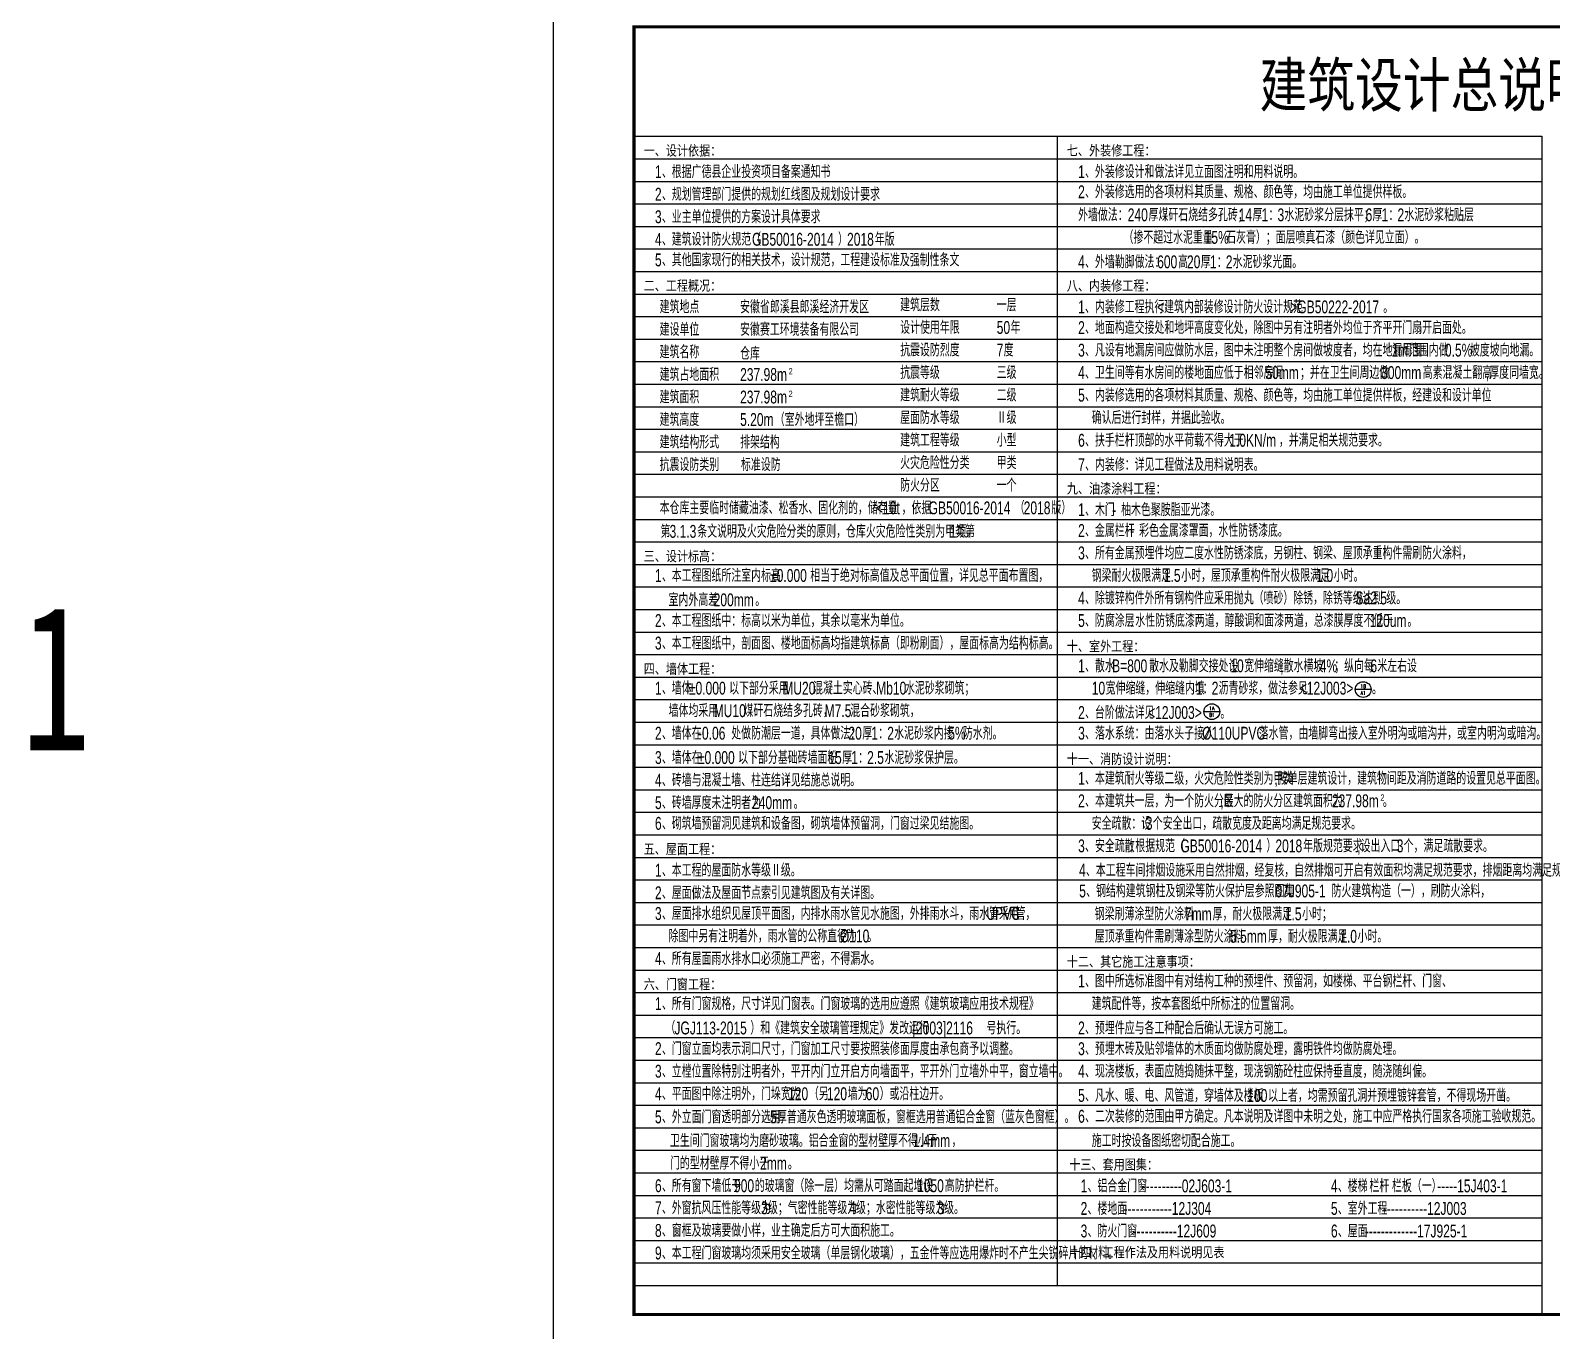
# Model space of a CAD drawing. Extents: x 1885024 to 2490229, y 18495599 to 18794495.
# Drawn here: x 2414580 to 2461830, y 18713838 to 18754227 of the extents above; entities that cross this region are included whole.
import ezdxf
from ezdxf.enums import TextEntityAlignment as Align

# ---------------------------------------------------------------- set-up
doc = ezdxf.new("R2010")
doc.units = 0
doc.header["$LTSCALE"] = 1000
doc.header["$MEASUREMENT"] = 0
doc.layers.get('Defpoints').update_dxf_attribs({"color": 250})
for name, color, linetype in [('DIM_LEAD', 145, 'Continuous'), ('PUB_DIM', 161, 'Continuous'), ('PUB_TEXT', 7, 'Continuous'), ('TK', 4, 'Continuous')]:
    doc.layers.add(name, color=color, linetype=linetype)
doc.styles.add('_TCH_LABEL', font='COMPLEX', dxfattribs={"bigfont": 'GBCBIG'})
doc.styles.add('HT', font='simhei.ttf', dxfattribs={"width": 0.7})
doc.styles.add('YAYA', font='', dxfattribs={"width": 0.8, "height": 1})
doc.styles.add('设计说明', font='!TSSDENG', dxfattribs={"width": 0.7, "bigfont": '!HZTXT'})
doc.styles.add('黑体', font='simhei.ttf', dxfattribs={"width": 0.8})
doc.styles.get('YAYA').set_extended_font_data('SimSun')

# ---------------------------------------------------------------- blocks, each defined once
blk = doc.blocks.new('GeYuanFrame_13160088', base_point=(18.76, 4.34))
at = {"layer": 'TK'}
blk.add_lwpolyline([(18.76, 424.34), (612.76, 424.34), (612.76, 4.34), (18.76, 4.34), (18.76, 424.34)], dxfattribs=at)
at = {"layer": 'TK', "const_width": 1}
blk.add_lwpolyline([(602.76, 414.34), (43.76, 414.34), (43.76, 14.34), (602.76, 14.34)], close=True, dxfattribs=at)

msp = doc.modelspace()

# ---------------------------------------------------------------- linework, layer by layer
at = {"layer": 'Defpoints', "color": 251}
msp.add_line((2433329.3, 18750938.2), (2433329.3, 18714338.2), dxfattribs=at)
at = {"layer": 'DIM_LEAD', "color": 251}
for p, q in [((2433329.3, 18750938.2), (2461529.3, 18750938.2)), ((2446473.5, 18750938.2), (2446473.5, 18715238.2)), ((2461529.3, 18750938.2), (2461529.3, 18714338.2)), ((2433329.3, 18750238.2), (2461529.3, 18750238.2)), ((2433329.3, 18749538.2), (2461529.3, 18749538.2)), ((2433329.3, 18748838.2), (2461529.3, 18748838.2)), ((2433329.3, 18748138.2), (2461529.3, 18748138.2)), ((2433329.3, 18747438.2), (2461529.3, 18747438.2)), ((2433329.3, 18746738.2), (2461529.3, 18746738.2)), ((2433329.3, 18746038.2), (2461529.3, 18746038.2)), ((2433329.3, 18745338.2), (2461529.3, 18745338.2)), ((2433329.3, 18744638.2), (2461529.3, 18744638.2)), ((2433329.3, 18743938.2), (2461529.3, 18743938.2)), ((2433329.3, 18743238.2), (2461529.3, 18743238.2)), ((2433329.3, 18742538.2), (2461529.3, 18742538.2)), ((2433329.3, 18741838.2), (2461529.3, 18741838.2)), ((2433329.3, 18741138.2), (2461529.3, 18741138.2)), ((2433329.3, 18740438.2), (2461529.3, 18740438.2)), ((2433329.3, 18739738.2), (2461529.3, 18739738.2)), ((2433329.3, 18739038.2), (2461529.3, 18739038.2)), ((2433329.3, 18738338.2), (2461529.3, 18738338.2)), ((2433329.3, 18737638.2), (2461529.3, 18737638.2)), ((2433329.3, 18736938.2), (2461529.3, 18736938.2)), ((2433329.3, 18736238.2), (2461529.3, 18736238.2)), ((2433329.3, 18735538.2), (2461529.3, 18735538.2)), ((2433329.3, 18734838.2), (2461529.3, 18734838.2)), ((2433329.3, 18734138.2), (2461529.3, 18734138.2)), ((2433329.3, 18733438.2), (2461529.3, 18733438.2)), ((2433329.3, 18732738.2), (2461529.3, 18732738.2)), ((2433329.3, 18732038.2), (2461529.3, 18732038.2)), ((2433329.3, 18731338.2), (2461529.3, 18731338.2)), ((2433329.3, 18730638.2), (2461529.3, 18730638.2)), ((2433329.3, 18729938.2), (2461529.3, 18729938.2)), ((2433329.3, 18729238.2), (2461529.3, 18729238.2)), ((2433329.3, 18728538.2), (2461529.3, 18728538.2)), ((2433329.3, 18727838.2), (2461529.3, 18727838.2)), ((2433329.3, 18727138.2), (2461529.3, 18727138.2)), ((2433329.3, 18726438.2), (2461529.3, 18726438.2)), ((2433329.3, 18725738.2), (2461529.3, 18725738.2)), ((2433329.3, 18725038.2), (2461529.3, 18725038.2)), ((2433329.3, 18724338.2), (2461529.3, 18724338.2)), ((2433329.3, 18723638.2), (2461529.3, 18723638.2)), ((2433329.3, 18722938.2), (2461529.3, 18722938.2)), ((2433329.3, 18722238.2), (2461529.3, 18722238.2)), ((2433329.3, 18721538.2), (2461529.3, 18721538.2)), ((2433329.3, 18720838.2), (2461529.3, 18720838.2)), ((2433329.3, 18720138.2), (2461529.3, 18720138.2)), ((2433329.3, 18719438.2), (2461529.3, 18719438.2)), ((2433329.3, 18718738.2), (2461529.3, 18718738.2)), ((2433329.3, 18718038.2), (2461529.3, 18718038.2)), ((2433329.3, 18717338.2), (2461529.3, 18717338.2)), ((2433329.3, 18716638.2), (2461529.3, 18716638.2)), ((2433329.3, 18715938.2), (2461529.3, 18715938.2)), ((2433329.3, 18715238.2), (2461529.3, 18715238.2))]:
    msp.add_line(p, q, dxfattribs=at)
at = {"layer": 'PUB_DIM'}
for p, q in [((2456224.6, 18733751.1), (2455734.6, 18733751.1)), ((2455734.6, 18733751.1), (2455734.6, 18733751.1)), ((2455734.6, 18733751.1), (2455734.6, 18733751.1)), ((2451520.9, 18733063.6), (2451030.9, 18733063.6)), ((2451030.9, 18733063.6), (2451030.9, 18733063.6)), ((2451030.9, 18733063.6), (2451030.9, 18733063.6))]:
    msp.add_line(p, q, dxfattribs=at)
for centre, radius in [((2455979.6, 18733751.1), 245), ((2455734.6, 18733751.1), 0), ((2451275.9, 18733063.6), 245), ((2451030.9, 18733063.6), 0)]:
    msp.add_circle(centre, radius, dxfattribs=at)

# ---------------------------------------------------------------- block references
at = {"xscale": 100, "yscale": 100, "zscale": 100}
msp.add_blockref('GeYuanFrame_13160088', (2430829.3, 18713338.2), dxfattribs=at)

# ---------------------------------------------------------------- texts
at = {"layer": 'PUB_TEXT'}
for s, height, style, width, p in [('建筑设计总说明', 1359.49, 'YAYA', 0.8, (2452758.3, 18751853.2)), ('1', 400, '设计说明', 0.7, (2433979.3, 18749638.2)), ('、根据广德县企业投资项目备案通知书', 400, '设计说明', 0.7, (2434194.7, 18749638.2)), ('1', 400, '设计说明', 0.7, (2447123.5, 18749638.2)), ('、外装修设计和做法详见立面图注明和用料说明。', 400, '设计说明', 0.7, (2447338.9, 18749638.2)), ('、外装修选用的各项材料其质量、规格、颜色等，均由施工单位提供样板。', 400, '设计说明', 0.7, (2447338.9, 18749014)), ('2', 400, '设计说明', 0.7, (2433979.3, 18748938.2)), ('、规划管理部门提供的规划红线图及规划设计要求', 400, '设计说明', 0.7, (2434194.7, 18748938.2)), ('2', 400, '设计说明', 0.7, (2447123.5, 18749014)), ('3', 400, '设计说明', 0.7, (2433979.3, 18748238.2)), ('、业主单位提供的方案设计具体要求', 400, '设计说明', 0.7, (2434194.7, 18748238.2)), ('4', 400, '设计说明', 0.7, (2433979.3, 18747538.2)), ('、建筑设计防火规范（', 400, '设计说明', 0.7, (2434194.7, 18747538.2)), ('GB50016-2014', 400, '设计说明', 0.7, (2436994.7, 18747538.2)), ('）', 400, '设计说明', 0.7, (2439665.5, 18747538.2)), ('2018', 400, '设计说明', 0.7, (2439945.5, 18747538.2)), ('年版', 400, '设计说明', 0.7, (2440807, 18747538.2)), ('5', 400, '设计说明', 0.7, (2433979.3, 18746898)), ('、其他国家现行的相关技术，设计规范，工程建设标准及强制性条文', 400, '设计说明', 0.7, (2434194.7, 18746898)), ('4', 400, '设计说明', 0.7, (2447123.5, 18746838.2)), ('、外墙勒脚做法：', 400, '设计说明', 0.7, (2447338.9, 18746838.2)), ('600', 400, '设计说明', 0.7, (2449578.9, 18746838.2)), ('高', 400, '设计说明', 0.7, (2450225.1, 18746838.2)), ('20', 400, '设计说明', 0.7, (2450505.1, 18746838.2)), ('厚', 400, '设计说明', 0.7, (2450935.8, 18746838.2)), ('1', 400, '设计说明', 0.7, (2451215.8, 18746838.2)), ('：', 400, '设计说明', 0.7, (2451431.2, 18746838.2)), ('2', 400, '设计说明', 0.7, (2451711.2, 18746838.2)), ('水泥砂浆光面。', 400, '设计说明', 0.7, (2451926.6, 18746838.2)), ('建筑地点', 400, '设计说明', 0.7, (2434124.4, 18745438.2)), ('安徽省郎溪县郎溪经济开发区', 400, '设计说明', 0.7, (2436624.4, 18745438.2)), ('建筑层数', 400, '设计说明', 0.7, (2441595.1, 18745499.1)), ('一层', 400, '设计说明', 0.7, (2444595.1, 18745499.1)), ('1', 400, '设计说明', 0.7, (2447123.5, 18745438.2)), ('、内装修工程执行', 400, '设计说明', 0.7, (2447338.9, 18745438.2)), ('<', 400, '设计说明', 0.7, (2449578.9, 18745438.2)), ('建筑内部装修设计防火设计规范', 400, '设计说明', 0.7, (2449794.3, 18745438.2)), ('>GB50222-2017', 400, '设计说明', 0.7, (2453714.3, 18745438.2)), ('建设单位', 400, '设计说明', 0.7, (2434124.4, 18744738.2)), ('安徽赛工环境装备有限公司', 400, '设计说明', 0.7, (2436624.4, 18744738.2)), ('设计使用年限', 400, '设计说明', 0.7, (2441595.1, 18744799.1)), ('50', 400, '设计说明', 0.7, (2444595.1, 18744799.1)), ('年', 400, '设计说明', 0.7, (2445025.9, 18744799.1)), ('2', 400, '设计说明', 0.7, (2447123.5, 18744794.9)), ('、地面构造交接处和地坪高度变化处，除图中另有注明者外均位于齐平开门扇开启面处。', 400, '设计说明', 0.7, (2447338.9, 18744794.9)), ('。', 400, '设计说明', 0.7, (2456600.5, 18745438.2)), ('建筑名称', 400, '设计说明', 0.7, (2434124.4, 18744038.2)), ('仓库', 400, '设计说明', 0.7, (2436624.4, 18743992.6)), ('抗震设防烈度', 400, '设计说明', 0.7, (2441595.1, 18744099.1)), ('7', 400, '设计说明', 0.7, (2444595.1, 18744099.1)), ('度', 400, '设计说明', 0.7, (2444810.5, 18744099.1)), ('3', 400, '设计说明', 0.7, (2447123.5, 18744094.9)), ('、凡设有地漏房间应做防水层，图中未注明整个房间做坡度者，均在地漏周围', 400, '设计说明', 0.7, (2447338.9, 18744094.9)), ('1m', 400, '设计说明', 0.7, (2456858.9, 18744094.9)), ('范围内做', 400, '设计说明', 0.7, (2457397.4, 18744094.9)), ('0.5%', 400, '设计说明', 0.7, (2458517.4, 18744094.9)), ('坡度坡向地漏。', 400, '设计说明', 0.7, (2459292.8, 18744094.9)), ('建筑占地面积', 400, '设计说明', 0.7, (2434124.4, 18743338.2)), ('抗震等级', 400, '设计说明', 0.7, (2441595.1, 18743399.1)), ('三级', 400, '设计说明', 0.7, (2444595.1, 18743399.1)), ('4', 400, '设计说明', 0.7, (2447123.5, 18743398)), ('、卫生间等有水房间的楼地面应低于相邻房间', 400, '设计说明', 0.7, (2447338.9, 18743398)), ('50mm', 400, '设计说明', 0.7, (2452938.9, 18743398)), ('；并在卫生间周边做', 400, '设计说明', 0.7, (2454015.8, 18743398)), ('300mm', 400, '设计说明', 0.7, (2456535.8, 18743398)), ('高素混凝土翻高', 400, '设计说明', 0.7, (2457828.2, 18743398)), ('厚度同墙宽。', 400, '设计说明', 0.7, (2459895.8, 18743398)), ('237.98m', 400, '设计说明', 0.7, (2436624.4, 18743338.2)), ('2', 200, '设计说明', 0.7, (2438132.1, 18743538.2)), (',', 400, '设计说明', 0.7, (2459788.2, 18743398)), ('建筑面积', 400, '设计说明', 0.7, (2434124.4, 18742638.2)), ('237.98m', 400, '设计说明', 0.7, (2436624.4, 18742638.2)), ('2', 200, '设计说明', 0.7, (2438132.1, 18742838.2)), ('建筑耐火等级', 400, '设计说明', 0.7, (2441595.1, 18742699.1)), ('二级', 400, '设计说明', 0.7, (2444595.1, 18742699.1)), ('5', 400, '设计说明', 0.7, (2447123.5, 18742694.9)), ('、内装修选用的各项材料其质量、规格、颜色等，均由施工单位提供样板，经建设和设计单位', 400, '设计说明', 0.7, (2447338.9, 18742694.9)), ('建筑高度', 400, '设计说明', 0.7, (2434124.4, 18741938.2)), ('5.20m', 400, '设计说明', 0.7, (2436624.4, 18741938.2)), ('（室外地坪至檐口）', 400, '设计说明', 0.7, (2437701.3, 18741938.2)), ('屋面防水等级', 400, '设计说明', 0.7, (2441595.1, 18741999.1)), ('Ⅱ级', 400, '设计说明', 0.7, (2444595.1, 18741999.1)), ('确认后进行封样，并据此验收。', 400, '设计说明', 0.7, (2447546.8, 18741998)), ('建筑结构形式', 400, '设计说明', 0.7, (2434124.4, 18741238.2)), ('排架结构', 400, '设计说明', 0.7, (2436624.4, 18741238.2)), ('建筑工程等级', 400, '设计说明', 0.7, (2441595.1, 18741299.1)), ('小型', 400, '设计说明', 0.7, (2444595.1, 18741299.1)), ('6', 400, '设计说明', 0.7, (2447123.5, 18741294.9)), ('、扶手栏杆顶部的水平荷载不得大于', 400, '设计说明', 0.7, (2447338.9, 18741294.9)), ('1.0KN/m', 400, '设计说明', 0.7, (2451818.9, 18741294.9)), ('，并满足相关规范要求。', 400, '设计说明', 0.7, (2453358.9, 18741294.9)), ('抗震设防类别', 400, '设计说明', 0.7, (2434124.4, 18740538.2)), ('标准设防', 400, '设计说明', 0.7, (2436651, 18740538.2)), ('火灾危险性分类', 400, '设计说明', 0.7, (2441595.1, 18740599.1)), ('甲类', 400, '设计说明', 0.7, (2444595.1, 18740599.1)), ('7', 400, '设计说明', 0.7, (2447123.5, 18740538.2)), ('、内装修：详见工程做法及用料说明表。', 400, '设计说明', 0.7, (2447338.9, 18740538.2)), ('防火分区', 400, '设计说明', 0.7, (2441595.1, 18739899.1)), ('一个', 400, '设计说明', 0.7, (2444595.1, 18739899.1)), ('1', 400, '设计说明', 0.7, (2447123.5, 18739138.2)), ('、木门', 400, '设计说明', 0.7, (2447338.9, 18739138.2)), ('柚木色聚胺脂亚光漆。', 400, '设计说明', 0.7, (2448458.9, 18739138.2)), ('-', 400, '设计说明', 0.7, (2448178.9, 18739138.2)), ('2', 400, '设计说明', 0.7, (2447123.5, 18738491.7)), ('、金属栏杆', 400, '设计说明', 0.7, (2447338.9, 18738491.7)), ('-', 400, '设计说明', 0.7, (2448738.9, 18738491.7)), ('彩色金属漆罩面，水性防锈漆底。', 400, '设计说明', 0.7, (2449018.9, 18738491.7)), ('3', 400, '设计说明', 0.7, (2447123.5, 18737794.9)), ('、所有金属预埋件均应二度水性防锈漆底，另钢柱、钢梁、屋顶承重构件需刷防火涂料，', 400, '设计说明', 0.7, (2447338.9, 18737794.9)), ('1', 400, '设计说明', 0.7, (2433979.3, 18737094.9)), ('、本工程图纸所注室内标高', 400, '设计说明', 0.7, (2434194.7, 18737094.9)), ('%%p0.000', 400, '设计说明', 0.7, (2437554.7, 18737094.9)), ('相当于绝对标高值及总平面位置，详见总平面布置图，', 400, '设计说明', 0.7, (2438803.9, 18737094.9)), ('钢梁耐火极限满足', 400, '设计说明', 0.7, (2447546.8, 18737094.9)), ('1.5', 400, '设计说明', 0.7, (2449786.8, 18737094.9)), ('小时，屋顶承重构件耐火极限满足', 400, '设计说明', 0.7, (2450325.3, 18737094.9)), ('1.0', 400, '设计说明', 0.7, (2454525.3, 18737094.9)), ('小时。', 400, '设计说明', 0.7, (2455063.8, 18737094.9)), ('室内外高差', 400, '设计说明', 0.7, (2434402.6, 18736338.2)), ('200mm', 400, '设计说明', 0.7, (2435802.6, 18736338.2)), ('4', 400, '设计说明', 0.7, (2447123.5, 18736394.9)), ('、除镀锌构件外所有钢构件应采用抛丸（喷砂）除锈，除锈等级达到', 400, '设计说明', 0.7, (2447338.9, 18736394.9)), ('Sa2.5', 400, '设计说明', 0.7, (2455738.9, 18736394.9)), ('级。', 400, '设计说明', 0.7, (2456697.4, 18736394.9)), ('1', 4506.3, 'HT', 0.7, (2414301.1, 18731862.3)), ('。', 400, '设计说明', 0.7, (2437094.9, 18736338.2)), ('2', 400, '设计说明', 0.7, (2433979.3, 18735694.9)), ('、本工程图纸中：标高以米为单位，其余以毫米为单位。', 400, '设计说明', 0.7, (2434194.7, 18735694.9)), ('5', 400, '设计说明', 0.7, (2447123.5, 18735694.9)), ('、防腐涂层', 400, '设计说明', 0.7, (2447338.9, 18735694.9)), (':', 400, '设计说明', 0.7, (2448738.9, 18735694.9)), ('水性防锈底漆两道，醇酸调和面漆两道，总漆膜厚度不低于', 400, '设计说明', 0.7, (2448900.5, 18735694.9)), ('120um', 400, '设计说明', 0.7, (2456180.5, 18735694.9)), ('。', 400, '设计说明', 0.7, (2457354.3, 18735694.9)), ('3', 400, '设计说明', 0.7, (2433979.3, 18734994.9)), ('、本工程图纸中，剖面图、楼地面标高均指建筑标高（即粉刷面），屋面标高为结构标高。', 400, '设计说明', 0.7, (2434194.7, 18734994.9)), ('1', 400, '设计说明', 0.7, (2447123.5, 18734288.6)), ('、散水', 400, '设计说明', 0.7, (2447338.9, 18734288.6)), ('B=800', 400, '设计说明', 0.7, (2448178.9, 18734288.6)), ('散水及勒脚交接处设', 400, '设计说明', 0.7, (2449331.2, 18734288.6)), ('10', 400, '设计说明', 0.7, (2451851.2, 18734288.6)), ('宽伸缩缝', 400, '设计说明', 0.7, (2452282, 18734288.6)), (',', 400, '设计说明', 0.7, (2453402, 18734288.6)), ('散水横坡', 400, '设计说明', 0.7, (2453509.7, 18734288.6)), ('4%', 400, '设计说明', 0.7, (2454629.7, 18734288.6)), ('；纵向每', 400, '设计说明', 0.7, (2455082, 18734288.6)), ('6', 400, '设计说明', 0.7, (2456202, 18734288.6)), ('米左右设', 400, '设计说明', 0.7, (2456417.4, 18734288.6)), ('1', 400, '设计说明', 0.7, (2433979.3, 18733594.9)), ('、墙体', 400, '设计说明', 0.7, (2434194.7, 18733594.9)), ('%%p0.000', 400, '设计说明', 0.7, (2435034.7, 18733594.9)), ('以下部分采用', 400, '设计说明', 0.7, (2436283.9, 18733594.9)), ('MU20', 400, '设计说明', 0.7, (2437963.9, 18733594.9)), ('混凝土实心砖、', 400, '设计说明', 0.7, (2438890.1, 18733594.9)), ('Mb10', 400, '设计说明', 0.7, (2440850.1, 18733594.9)), ('水泥砂浆砌筑；', 400, '设计说明', 0.7, (2441743.9, 18733594.9)), ('10', 400, '设计说明', 0.7, (2447546.8, 18733594.9)), ('宽伸缩缝，伸缩缝内填', 400, '设计说明', 0.7, (2447977.6, 18733594.9)), ('1', 400, '设计说明', 0.7, (2450777.6, 18733594.9)), ('：', 400, '设计说明', 0.7, (2450993, 18733594.9)), ('2', 400, '设计说明', 0.7, (2451273, 18733594.9)), ('沥青砂浆，做法参见', 400, '设计说明', 0.7, (2451488.4, 18733594.9)), ('<12J003>', 400, '设计说明', 0.7, (2454008.4, 18733594.9)), ('。', 400, '设计说明', 0.7, (2456252.8, 18733594.9)), ('墙体均采用', 400, '设计说明', 0.7, (2434402.6, 18732894.9)), ('MU10', 400, '设计说明', 0.7, (2435802.6, 18732894.9)), ('煤矸石烧结多孔砖，', 400, '设计说明', 0.7, (2436728.8, 18732894.9)), ('M7.5', 400, '设计说明', 0.7, (2439248.8, 18732894.9)), ('混合砂浆砌筑，', 400, '设计说明', 0.7, (2440045.7, 18732894.9)), ('2', 400, '设计说明', 0.7, (2447123.5, 18732838.2)), ('、台阶做法详见', 400, '设计说明', 0.7, (2447338.9, 18732838.2)), ('<12J003>', 400, '设计说明', 0.7, (2449298.9, 18732838.2)), ('。', 400, '设计说明', 0.7, (2451543.3, 18732838.2)), ('2', 400, '设计说明', 0.7, (2433979.3, 18732194.9)), ('、墙体在', 400, '设计说明', 0.7, (2434194.7, 18732194.9)), ('-0.06', 400, '设计说明', 0.7, (2435314.7, 18732194.9)), ('处做防潮层一道，具体做法：', 400, '设计说明', 0.7, (2436348.5, 18732194.9)), ('20', 400, '设计说明', 0.7, (2439988.5, 18732194.9)), ('厚', 400, '设计说明', 0.7, (2440419.3, 18732194.9)), ('1', 400, '设计说明', 0.7, (2440699.3, 18732194.9)), ('：', 400, '设计说明', 0.7, (2440914.7, 18732194.9)), ('2', 400, '设计说明', 0.7, (2441194.7, 18732194.9)), ('水泥砂浆内掺', 400, '设计说明', 0.7, (2441410.1, 18732194.9)), ('5%', 400, '设计说明', 0.7, (2443090.1, 18732194.9)), ('防水剂。', 400, '设计说明', 0.7, (2443542.4, 18732194.9)), ('3', 400, '设计说明', 0.7, (2447123.5, 18732194.9)), ('、落水系统：由落水头子接入', 400, '设计说明', 0.7, (2447338.9, 18732194.9)), ('%%c110UPVC', 400, '设计说明', 0.7, (2450978.9, 18732194.9)), ('落水管，由墙脚弯出接入室外明沟或暗沟井，或室内明沟或暗沟。', 400, '设计说明', 0.7, (2452734.3, 18732194.9)), ('3', 400, '设计说明', 0.7, (2433979.3, 18731438.2)), ('、墙体在', 400, '设计说明', 0.7, (2434194.7, 18731438.2)), ('%%p0.000', 400, '设计说明', 0.7, (2435314.7, 18731438.2)), ('以下部分基础砖墙面粉', 400, '设计说明', 0.7, (2436563.9, 18731438.2)), ('15', 400, '设计说明', 0.7, (2439363.9, 18731438.2)), ('厚', 400, '设计说明', 0.7, (2439794.7, 18731438.2)), ('1', 400, '设计说明', 0.7, (2440074.7, 18731438.2)), ('：', 400, '设计说明', 0.7, (2440290.1, 18731438.2)), ('2.5', 400, '设计说明', 0.7, (2440570.1, 18731438.2)), ('水泥砂浆保护层。', 400, '设计说明', 0.7, (2441108.5, 18731438.2)), ('4', 400, '设计说明', 0.7, (2433979.3, 18730738.2)), ('、砖墙与混凝土墙、柱连结详见结施总说明。', 400, '设计说明', 0.7, (2434194.7, 18730738.2)), ('1', 400, '设计说明', 0.7, (2447123.5, 18730794.9)), ('、本建筑耐火等级二级，火灾危险性类别为甲类', 400, '设计说明', 0.7, (2447338.9, 18730794.9)), ('按单层建筑设计，建筑物间距及消防道路的设置见总平面图。', 400, '设计说明', 0.7, (2453326.6, 18730794.9)), ('、本建筑共一层，为一个防火分区', 400, '设计说明', 0.7, (2447338.9, 18730094.9)), ('最大的防火分区建筑面积为', 400, '设计说明', 0.7, (2451646.6, 18730094.9)), (',', 400, '设计说明', 0.7, (2453218.9, 18730794.9)), ('5', 400, '设计说明', 0.7, (2433979.3, 18730038.2)), ('、砖墙厚度未注明者为', 400, '设计说明', 0.7, (2434194.7, 18730038.2)), ('240mm', 400, '设计说明', 0.7, (2436994.7, 18730038.2)), ('。', 400, '设计说明', 0.7, (2438287, 18730038.2)), ('2', 400, '设计说明', 0.7, (2447123.5, 18730094.9)), (',', 400, '设计说明', 0.7, (2451538.9, 18730094.9)), ('237.98m', 400, '设计说明', 0.7, (2455006.6, 18730094.9)), ('2', 200, '设计说明', 0.7, (2456514.3, 18730294.9)), ('。', 400, '设计说明', 0.7, (2456589.7, 18730094.9)), ('6', 400, '设计说明', 0.7, (2433979.3, 18729394.9)), ('、砌筑墙预留洞见建筑和设备图，砌筑墙体预留洞，门窗过梁见结施图。', 400, '设计说明', 0.7, (2434194.7, 18729394.9)), ('安全疏散：设', 400, '设计说明', 0.7, (2447546.8, 18729394.9)), ('3', 400, '设计说明', 0.7, (2449226.8, 18729394.9)), ('个安全出口，疏散宽度及距离均满足规范要求。', 400, '设计说明', 0.7, (2449442.2, 18729394.9)), ('、安全疏散', 400, '设计说明', 0.7, (2447338.9, 18728694.9)), ('根据规范（', 400, '设计说明', 0.7, (2448900.5, 18728694.9)), ('）', 400, '设计说明', 0.7, (2452971.2, 18728694.9)), ('年版规范要求', 400, '设计说明', 0.7, (2454112.8, 18728694.9)), ('设出入口', 400, '设计说明', 0.7, (2455900.5, 18728694.9)), ('个，满足疏散要求。', 400, '设计说明', 0.7, (2457235.8, 18728694.9)), ('3', 400, '设计说明', 0.7, (2447123.5, 18728694.9)), (':', 400, '设计说明', 0.7, (2448738.9, 18728694.9)), ('GB50016-2014', 400, '设计说明', 0.7, (2450300.5, 18728694.9)), ('2018', 400, '设计说明', 0.7, (2453251.2, 18728694.9)), (',', 400, '设计说明', 0.7, (2455792.8, 18728694.9)), ('3', 400, '设计说明', 0.7, (2457020.5, 18728694.9)), ('1', 400, '设计说明', 0.7, (2433979.3, 18727938.2)), ('、本工程的屋面防水等级Ⅱ级。', 400, '设计说明', 0.7, (2434194.7, 18727938.2)), ('4', 400, '设计说明', 0.7, (2447151.2, 18727937.5)), ('、本工程车间排烟设施采用自然排烟，经复核，自然排烟可开启有效面积均满足规范要求，排烟距离均满足规范要求。', 400, '设计说明', 0.7, (2447366.6, 18727937.5)), ('5', 400, '设计说明', 0.7, (2447156.9, 18727295.3)), ('、钢结构建筑钢柱及钢梁等防火保护层参照图集', 400, '设计说明', 0.7, (2447372.3, 18727295.3)), ('07J905-1', 400, '设计说明', 0.7, (2453252.3, 18727295.3)), ('防火建筑构造（一），刷防火涂料，', 400, '设计说明', 0.7, (2454996.9, 18727295.3)), ('2', 400, '设计说明', 0.7, (2433979.3, 18727238.2)), ('、屋面做法及屋面节点索引见建筑图及有关详图。', 400, '设计说明', 0.7, (2434194.7, 18727238.2)), ('3', 400, '设计说明', 0.7, (2433979.3, 18726594.9)), ('、屋面排水组织见屋顶平面图，内排水雨水管见水施图，外排雨水斗，雨水管采用', 400, '设计说明', 0.7, (2434194.7, 18726594.9)), ('UPVC', 400, '设计说明', 0.7, (2444274.7, 18726594.9)), ('管，', 400, '设计说明', 0.7, (2445179.3, 18726594.9)), ('钢梁刷薄涂型防火涂料', 400, '设计说明', 0.7, (2447640.9, 18726582)), ('7mm', 400, '设计说明', 0.7, (2450440.9, 18726582)), ('厚，耐火极限满足', 400, '设计说明', 0.7, (2451302.4, 18726582)), ('1.5', 400, '设计说明', 0.7, (2453542.4, 18726582)), ('小时；', 400, '设计说明', 0.7, (2454080.9, 18726582)), ('除图中另有注明着外，雨水管的公称直径为', 400, '设计说明', 0.7, (2434402.6, 18725894.9)), ('%%c110', 400, '设计说明', 0.7, (2439722.6, 18725894.9)), ('屋顶承重构件需刷薄涂型防火涂料', 400, '设计说明', 0.7, (2447640.9, 18725885.9)), ('5.5mm', 400, '设计说明', 0.7, (2451840.9, 18725885.9)), ('厚，耐火极限满足', 400, '设计说明', 0.7, (2453025.5, 18725885.9)), ('1.0', 400, '设计说明', 0.7, (2455265.5, 18725885.9)), ('小时。', 400, '设计说明', 0.7, (2455804, 18725885.9)), ('。', 400, '设计说明', 0.7, (2440573.4, 18725894.9)), ('4', 400, '设计说明', 0.7, (2433979.3, 18725194.9)), ('、所有屋面雨水排水口必须施工严密，不得漏水。', 400, '设计说明', 0.7, (2434194.7, 18725194.9)), ('1', 400, '设计说明', 0.7, (2447123.5, 18724498)), ('、图中所选标准图中有对结构工种的预埋件、预留洞，如楼梯、平台钢栏杆、门窗、', 400, '设计说明', 0.7, (2447338.9, 18724498)), ('1', 400, '设计说明', 0.7, (2433979.3, 18723794.9)), ('、所有门窗规格，尺寸详见门窗表。门窗玻璃的选用应遵照《建筑玻璃应用技术规程》', 400, '设计说明', 0.7, (2434194.7, 18723794.9)), ('建筑配件等，按本套图纸中所标注的位置留洞。', 400, '设计说明', 0.7, (2447546.8, 18723794.9)), ('（', 400, '设计说明', 0.7, (2434304.4, 18723038.2)), ('JGJ113-2015', 400, '设计说明', 0.7, (2434584.4, 18723038.2)), ('）和《建筑安全玻璃管理规定》发改运行', 400, '设计说明', 0.7, (2436942.9, 18723038.2)), ('[2003]2116', 400, '设计说明', 0.7, (2441982.9, 18723038.2)), ('号执行。', 400, '设计说明', 0.7, (2444277.8, 18723038.2)), ('2', 400, '设计说明', 0.7, (2447123.5, 18723038.2)), ('、预埋件应与各工种配合后确认无误方可施工。', 400, '设计说明', 0.7, (2447338.9, 18723038.2)), ('2', 400, '设计说明', 0.7, (2433979.3, 18722394.9)), ('、门窗立面均表示洞口尺寸，门窗加工尺寸要按照装修面厚度由承包商予以调整。', 400, '设计说明', 0.7, (2434194.7, 18722394.9)), ('3', 400, '设计说明', 0.7, (2447123.5, 18722394.9)), ('、预埋木砖及贴邻墙体的木质面均做防腐处理，露明铁件均做防腐处理。', 400, '设计说明', 0.7, (2447338.9, 18722394.9)), ('3', 400, '设计说明', 0.7, (2433979.3, 18721694.9)), ('、立樘位置除特别注明者外，平开内门立开启方向墙面平，平开外门立墙外中平，窗立墙中。', 400, '设计说明', 0.7, (2434194.7, 18721694.9)), ('4', 400, '设计说明', 0.7, (2447123.5, 18721694.9)), ('、现浇楼板，表面应随捣随抹平整，现浇钢筋砼柱应保持垂直度，随浇随纠偏。', 400, '设计说明', 0.7, (2447338.9, 18721694.9)), ('4', 400, '设计说明', 0.7, (2433979.3, 18720994.9)), ('、平面图中除注明外，门垛宽为', 400, '设计说明', 0.7, (2434194.7, 18720994.9)), ('120', 400, '设计说明', 0.7, (2438114.7, 18720994.9)), ('（另', 400, '设计说明', 0.7, (2438760.8, 18720994.9)), ('120', 400, '设计说明', 0.7, (2439320.8, 18720994.9)), ('墙为', 400, '设计说明', 0.7, (2439967, 18720994.9)), ('60', 400, '设计说明', 0.7, (2440527, 18720994.9)), ('）或沿柱边开。', 400, '设计说明', 0.7, (2440957.8, 18720994.9)), ('5', 400, '设计说明', 0.7, (2447123.5, 18720941.7)), ('、凡水、暖、电、风管道，穿墙体及楼板', 400, '设计说明', 0.7, (2447338.9, 18720941.7)), ('100', 400, '设计说明', 0.7, (2452378.9, 18720941.7)), ('以上者，均需预留孔洞并预埋镀锌套管，不得现场开凿。', 400, '设计说明', 0.7, (2453025.1, 18720941.7)), ('6', 400, '设计说明', 0.7, (2447123.5, 18720294.9)), ('、二次装修的范围由甲方确定。凡本说明及详图中未明之处，施工中应严格执行国家各项施工验收规范。', 400, '设计说明', 0.7, (2447338.9, 18720294.9)), ('施工时按设备图纸密切配合施工。', 400, '设计说明', 0.7, (2447546.8, 18719538.2)), ('6', 400, '设计说明', 0.7, (2433979.3, 18718138.2)), ('、所有窗下墙低于', 400, '设计说明', 0.7, (2434194.7, 18718138.2)), ('900', 400, '设计说明', 0.7, (2436434.7, 18718138.2)), ('的玻璃窗（除一层）均需从可踏面起增设', 400, '设计说明', 0.7, (2437080.8, 18718138.2)), ('1050', 400, '设计说明', 0.7, (2442120.8, 18718138.2)), ('高防护栏杆。', 400, '设计说明', 0.7, (2442982.4, 18718138.2)), ('1', 400, '设计说明', 0.7, (2447201.1, 18718131.9)), ('、铝合金门窗', 400, '设计说明', 0.7, (2447416.5, 18718131.9)), ('----------02J603-1', 400, '设计说明', 0.7, (2449096.5, 18718131.9)), ('4', 400, '设计说明', 0.7, (2454975.9, 18718131.9)), ('、楼梯', 400, '设计说明', 0.7, (2455191.2, 18718131.9)), ('栏杆', 400, '设计说明', 0.7, (2456172.3, 18718131.9)), ('栏板（一）', 400, '设计说明', 0.7, (2456873.4, 18718131.9)), ('-----15J403-1', 400, '设计说明', 0.7, (2458273.4, 18718131.9)), ('7', 400, '设计说明', 0.7, (2433979.3, 18717451.7)), ('、外窗抗风压性能等级为', 400, '设计说明', 0.7, (2434194.7, 18717451.7)), ('3', 400, '设计说明', 0.7, (2437274.7, 18717451.7)), ('级；气密性能等级为', 400, '设计说明', 0.7, (2437490.1, 18717451.7)), ('4', 400, '设计说明', 0.7, (2440010.1, 18717451.7)), ('级；水密性能等级为', 400, '设计说明', 0.7, (2440225.5, 18717451.7)), ('3', 400, '设计说明', 0.7, (2442745.5, 18717451.7)), ('级。', 400, '设计说明', 0.7, (2442960.8, 18717451.7)), ('2', 400, '设计说明', 0.7, (2447201.1, 18717431.9)), ('、楼地面', 400, '设计说明', 0.7, (2447416.5, 18717431.9)), ('------------12J304', 400, '设计说明', 0.7, (2448536.5, 18717431.9)), ('5', 400, '设计说明', 0.7, (2454975.9, 18717431.9)), ('、室外工程', 400, '设计说明', 0.7, (2455191.2, 18717431.9)), ('-----------12J003', 400, '设计说明', 0.7, (2456591.2, 18717431.9)), ('8', 400, '设计说明', 0.7, (2433979.3, 18716748.5)), ('、窗框及玻璃要做小样，业主确定后方可大面积施工。', 400, '设计说明', 0.7, (2434194.7, 18716748.5)), ('3', 400, '设计说明', 0.7, (2447201.1, 18716731.9)), ('、防火门窗', 400, '设计说明', 0.7, (2447416.5, 18716731.9)), ('-----------12J609', 400, '设计说明', 0.7, (2448816.5, 18716731.9)), ('6', 400, '设计说明', 0.7, (2454975.9, 18716731.9)), ('、屋面', 400, '设计说明', 0.7, (2455191.2, 18716731.9)), ('-------------17J925-1', 400, '设计说明', 0.7, (2456031.2, 18716731.9)), ('9', 400, '设计说明', 0.7, (2433979.3, 18716048.5)), ('、本工程门窗玻璃均须采用安全玻璃（单层钢化玻璃），五金件等应选用爆炸时不产生尖锐碎片的材料。', 400, '设计说明', 0.7, (2434194.7, 18716048.5))]:
    msp.add_text(s, height=height, dxfattribs=dict(at, style=style, width=width)).set_placement(p)
at = {"layer": 'PUB_TEXT', "color": 4, "style": '黑体', "width": 0.8}
for s, height, p in [('一、设计依据：', 315.44, (2433629.3, 18750338.2)), ('七、外装修工程：', 315.44, (2446773.5, 18750341.7)), ('二、工程概况：', 315.44, (2433629.3, 18746141.7)), ('八、内装修工程：', 315.44, (2446773.5, 18746141.7)), ('九、油漆涂料工程：', 315.44, (2446773.5, 18739840)), ('三、设计标高：', 315.44, (2433629.3, 18737738.2)), ('十、室外工程：', 315.44, (2446773.5, 18734940)), ('四、墙体工程：', 315.44, (2433629.3, 18734240)), ('十一、消防设计说明：', 315.44, (2446773.5, 18731441.7)), ('五、屋面工程：', 315.44, (2433629.3, 18728640)), ('十二、其它施工注意事项：', 315.443, (2446773.5, 18725143.5)), ('六、门窗工程：', 315.44, (2433629.3, 18724441.7)), ('十三、套用图集：', 315.44, (2446851.3, 18718840)), ('十四、工程作法及用料说明见表', 315.443, (2446851.3, 18716114.5))]:
    msp.add_text(s, height=height, dxfattribs=at).set_placement(p)
at = {"layer": 'PUB_TEXT', "color": 3, "style": '设计说明', "width": 0.7}
for s, p in [('外墙做法：', (2447123.5, 18748298)), ('240', (2448664.6, 18748298)), ('厚煤矸石烧结多孔砖；', (2449310.8, 18748298)), ('14', (2452110.8, 18748298)), ('厚', (2452541.6, 18748298)), ('1', (2452821.6, 18748298)), ('：', (2453037, 18748298)), ('3', (2453317, 18748298)), ('水泥砂浆分层抹平；', (2453532.3, 18748298)), ('6', (2456052.3, 18748298)), ('厚', (2456267.7, 18748298)), ('1', (2456547.7, 18748298)), ('：', (2456763.1, 18748298)), ('2', (2457043.1, 18748298)), ('水泥砂浆粘贴层', (2457258.5, 18748298)), ('（掺不超过水泥重量', (2448534.6, 18747598)), ('石灰膏）；面层喷真石漆（颜色详见立面）。', (2451722.3, 18747598)), ('15%', (2451054.6, 18747598)), ('本仓库主要临时储藏油漆、松香水、固化剂的，储存量', (2434124.4, 18739194.9)), ('<10t', (2440844.4, 18739194.9)), ('，依据', (2441641.3, 18739194.9)), ('GB50016-2014', (2442481.3, 18739194.9)), ('（', (2445152.1, 18739194.9)), ('2018', (2445432.1, 18739194.9)), ('版）', (2446293.7, 18739194.9)), ('第', (2434152.4, 18738465.2)), ('3.1.3', (2434432.4, 18738465.2)), ('条文说明及火灾危险分类的原则，仓库火灾危险性类别为甲类第', (2435294, 18738465.2)), ('1', (2443134, 18738465.2)), ('项。', (2443349.3, 18738465.2)), ('5', (2433979.3, 18720276)), ('、外立面门窗透明部分选用', (2434194.7, 18720276)), ('5', (2437554.7, 18720276)), ('厚普通灰色透明玻璃面板，窗框选用普通铝合金窗（蓝灰色窗框）。', (2437770.1, 18720276)), ('卫生间门窗玻璃均为磨砂玻璃。铝合金窗的型材壁厚不得小于', (2434445.5, 18719538.2)), ('1.4mm', (2442005.5, 18719538.2)), ('，', (2443190.2, 18719538.2)), ('门的型材壁厚不得小于', (2434445.5, 18718838.2)), ('2mm', (2437245.5, 18718838.2)), ('。', (2438107.1, 18718838.2))]:
    msp.add_text(s, height=400, dxfattribs=at).set_placement(p)
at = {"layer": 'PUB_TEXT', "style": '_TCH_LABEL'}
for s, height, p, p2 in [('1B', 109.86, (2455895.9, 18733799.3), (2456063.3, 18733799.3)), ('A1', 112.08, (2455899.6, 18733591.2), (2456059.7, 18733591.2)), ('B1', 110.97, (2451194, 18732904.6), (2451357.8, 18732904.6)), ('1A', 108.74, (2451190.5, 18733111.9), (2451361.4, 18733111.9))]:
    msp.add_text(s, height=height, dxfattribs=at).set_placement(p, p2, align=Align.FIT)

doc.saveas('drawing.dxf')
